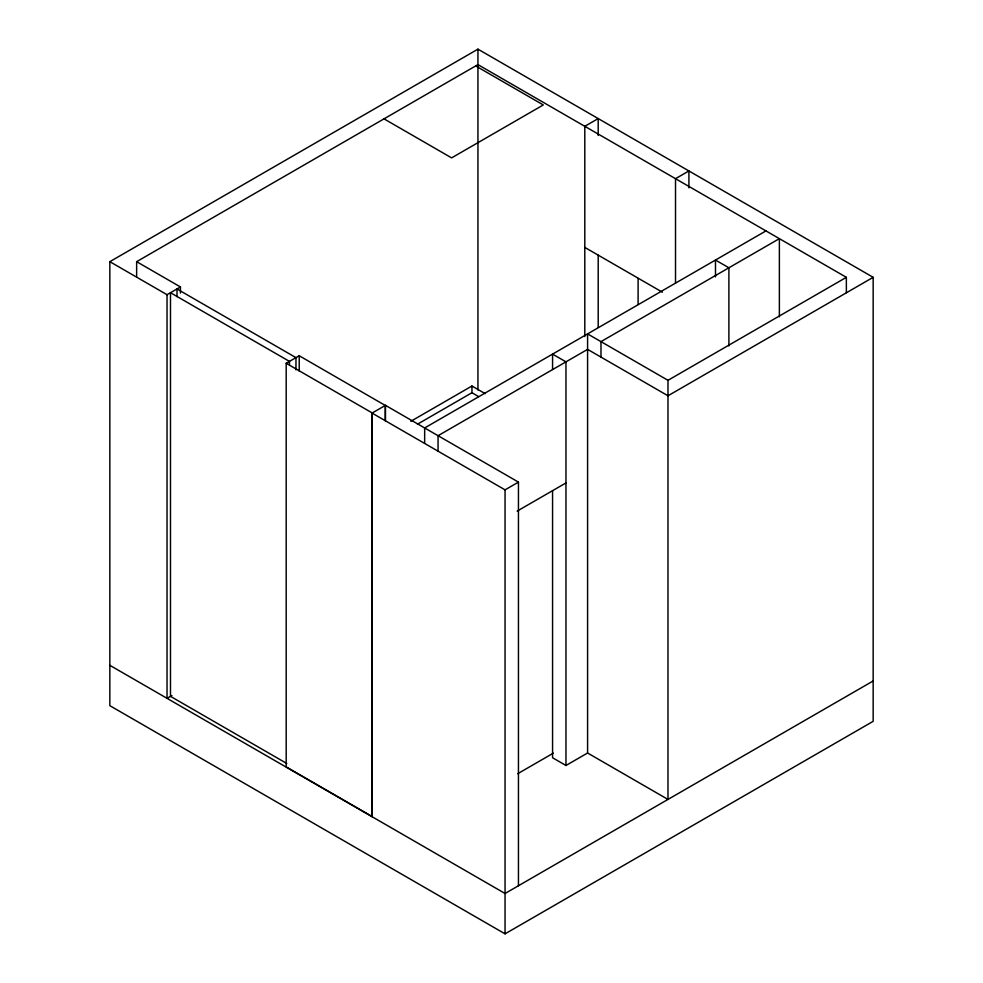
<?xml version="1.0" encoding="UTF-8"?>
<svg xmlns="http://www.w3.org/2000/svg" width="983" height="983" viewBox="0 0 983 983"><rect width="100%" height="100%" fill="white"/><g stroke="black" fill="none" stroke-linecap="round" stroke-linejoin="round"><path stroke-width="1.47" d="M109.838 261.675L477.947 49.15L873.162 277.329L873.162 721.325L505.053 933.85L109.838 705.671L109.838 261.675L167.036 294.703L180.442 286.962L180.442 293.106M136.637 277.022L136.637 261.675L477.947 64.62L846.363 277.329L846.363 292.676M286.2 363.28L372.262 412.971L372.262 816.603L286.2 766.912L286.2 363.28L299.225 355.76L385.275 405.451L385.275 420.798M372.066 816.713L372.066 413.081L385.471 405.34L518.446 482.112L518.446 885.744M410.833 421.302L471.951 386.012L485.209 393.667M417.48 424.189L471.951 392.733L478.574 396.567M765.966 230.907L424.656 427.961L424.656 443.296M667.985 380.31L667.985 799.425L587.588 753.003L587.588 333.901L667.985 380.31L846.363 277.329M372.066 413.081L505.053 489.853L518.446 482.112M873.162 277.329L667.985 395.78L587.588 349.37L438.062 435.702L438.062 451.025M171.914 695.522L167.036 698.335L167.036 294.703M517.169 511.111L565.962 482.948M517.746 773.695L553.355 753.138M552.569 490.714L552.569 757.746L565.962 765.487L587.588 753.003M873.162 680.961L505.053 893.486L109.838 665.307M475.686 65.922L543.292 104.948L451.615 157.882L384.009 118.857M584.799 247.409L662.37 292.184M136.637 261.675L180.442 286.962M286.815 763.508L170.489 696.345L170.489 292.713L289.457 361.4L289.457 364.472M779.372 316.821L779.372 238.648L600.982 341.629L600.982 356.964M728.895 345.955L728.895 267.781L715.489 260.053L715.489 276.911M688.911 187.827L688.911 170.956L675.518 178.685L675.518 283.043M638.102 278.41L638.102 304.509M598.205 135.457L598.205 118.574L584.799 126.316L584.799 336.567M598.205 255.175L598.205 327.302M565.962 765.487L565.962 361.855L552.569 354.113L552.569 369.461M505.053 489.853L505.053 933.85M477.947 49.15L477.947 389.981M471.951 386.012L471.951 392.733M385.471 405.34L385.471 420.687M299.225 355.76L299.225 371.107M295.969 369.915L295.969 357.64L177.001 288.953L177.001 296.633"/></g></svg>
